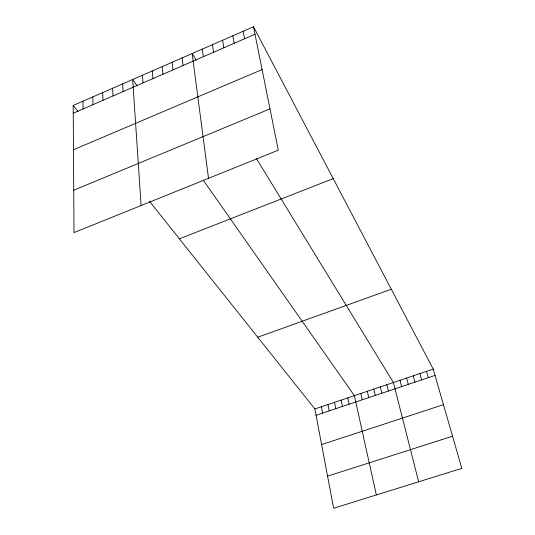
<?xml version="1.0" encoding="UTF-8"?>
<svg xmlns="http://www.w3.org/2000/svg" width="535" height="535" viewBox="0 0 535 535"><rect width="100%" height="100%" fill="white"/><g stroke="black" fill="none" stroke-linecap="round" stroke-linejoin="round"><path stroke-width="0.8" d="M253.496 26.75L278.28 150.174L73.997 232.611L73.195 105.462L253.496 26.75L433.216 369.09L461.805 468.359L333.646 508.25L314.868 408.954L149.372 201.133M73.241 113.233L255.008 34.247M73.476 149.753L262.096 69.577M73.73 190.233L269.988 108.873M179.386 238.817L333.225 178.623M257.75 337.224L391.292 289.234M314.868 408.954L433.216 369.09M316.065 415.287L435.035 375.409M321.609 444.585L443.455 404.661M327.574 476.157L452.55 436.226M73.195 105.462L78.03 111.534M137.12 85.861L132.667 79.501L141.113 205.527M203.273 180.201L354.357 395.653L376.339 494.962M196.238 60.181L192.165 53.527L208.523 178.329M256.512 158.714L393.412 382.498L418.637 481.794M426.529 371.343L428.314 377.663M419.861 373.59L421.613 379.91M413.221 375.824L414.933 382.151M406.593 378.058L408.272 384.377M399.993 380.285L401.638 386.604M386.852 384.712L388.423 391.031M380.311 386.912L381.85 393.238M373.791 389.106L375.296 395.439M367.291 391.299L368.762 397.625M360.811 393.479L362.248 399.805M347.723 397.893L349.087 404.219M341.109 400.12L342.44 406.446M334.515 402.34L335.813 408.666M327.948 404.554L329.212 410.88M321.401 406.76L322.632 413.087M243.144 31.271L244.562 38.787M232.845 35.765L234.176 43.302M222.6 40.239L223.844 47.789M212.402 44.693L213.565 52.256M202.257 49.12L203.333 56.703M182.121 57.907L183.037 65.524M172.13 62.274L172.965 69.898M162.192 66.614L162.941 74.258M152.301 70.928L152.97 78.585M142.457 75.228L143.052 82.898M122.629 83.881L123.063 91.585M112.638 88.242L112.992 95.959M102.7 92.582L102.981 100.312M92.816 96.895L93.016 104.639M82.978 101.189L83.106 108.946"/></g></svg>
